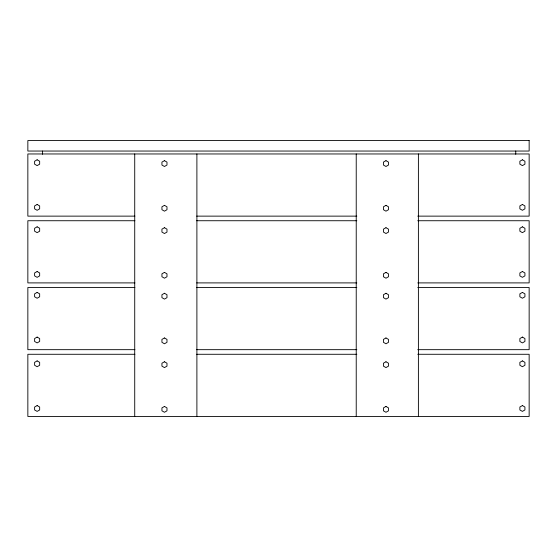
<?xml version="1.0" encoding="UTF-8"?>
<svg xmlns="http://www.w3.org/2000/svg" width="557" height="557" viewBox="0 0 557 557"><rect width="100%" height="100%" fill="white"/><g stroke="black" fill="none" stroke-linecap="round" stroke-linejoin="round"><path stroke-width="0.84" d="M134.898 216.13L27.85 216.13L27.85 153.962L529.15 153.962L529.15 216.13L417.75 216.13M196.691 216.13L356.828 216.13M134.898 220.732L27.85 220.732L27.85 282.9L134.898 282.9M196.691 220.732L356.828 220.732M417.75 220.732L529.15 220.732L529.15 282.9L417.75 282.9M196.691 282.9L356.828 282.9M134.898 287.503L27.85 287.503L27.85 349.671L134.898 349.671M196.691 287.503L356.828 287.503M417.75 287.503L529.15 287.503L529.15 349.671L417.75 349.671M196.691 349.671L356.828 349.671M134.898 354.28L27.85 354.28L27.85 416.448L529.15 416.448L529.15 354.28L417.75 354.28M196.691 354.28L356.828 354.28M515.74 151.044L515.74 154.275M418.398 153.962L418.398 416.448M356.229 153.962L356.229 416.448M196.893 153.962L196.893 416.448M134.724 153.962L134.724 416.448M42.423 151.044L42.423 154.275M37.131 159.789L34.611 161.251L34.611 164.162L37.131 165.617L39.658 164.162L39.658 161.251L37.131 159.789M37.131 204.468L34.611 205.93L34.611 208.84L37.131 210.302L39.658 208.84L39.658 205.93L37.131 204.468M37.131 226.824L34.611 228.279L34.611 231.197L37.131 232.652L39.658 231.197L39.658 228.279L37.131 226.824M164.461 160.66L161.934 162.115L161.934 165.032L164.461 166.487L166.982 165.032L166.982 162.115L164.461 160.66M37.131 271.503L34.611 272.965L34.611 275.875L37.131 277.337L39.658 275.875L39.658 272.965L37.131 271.503M164.461 205.338L161.934 206.8L161.934 209.71L164.461 211.173L166.982 209.71L166.982 206.8L164.461 205.338M37.131 292.404L34.611 293.859L34.611 296.777L37.131 298.232L39.658 296.777L39.658 293.859L37.131 292.404M164.461 227.695L161.934 229.15L161.934 232.067L164.461 233.522L166.982 232.067L166.982 229.15L164.461 227.695M37.131 337.082L34.611 338.538L34.611 341.455L37.131 342.91L39.658 341.455L39.658 338.538L37.131 337.082M164.461 272.373L161.934 273.835L161.934 276.745L164.461 278.201L166.982 276.745L166.982 273.835L164.461 272.373M37.131 360.894L34.611 362.349L34.611 365.267L37.131 366.722L39.658 365.267L39.658 362.349L37.131 360.894M385.966 160.66L383.439 162.115L383.439 165.032L385.966 166.487L388.487 165.032L388.487 162.115L385.966 160.66M164.461 293.274L161.934 294.73L161.934 297.647L164.461 299.102L166.982 297.647L166.982 294.73L164.461 293.274M37.131 405.573L34.611 407.028L34.611 409.945L37.131 411.4L39.658 409.945L39.658 407.028L37.131 405.573M385.966 205.338L383.439 206.8L383.439 209.71L385.966 211.173L388.487 209.71L388.487 206.8L385.966 205.338M164.461 337.953L161.934 339.408L161.934 342.325L164.461 343.78L166.982 342.325L166.982 339.408L164.461 337.953M385.966 227.695L383.439 229.15L383.439 232.067L385.966 233.522L388.487 232.067L388.487 229.15L385.966 227.695M164.461 361.765L161.934 363.22L161.934 366.137L164.461 367.592L166.982 366.137L166.982 363.22L164.461 361.765M522.403 159.789L519.876 161.251L519.876 164.162L522.403 165.617L524.924 164.162L524.924 161.251L522.403 159.789M385.966 272.373L383.439 273.835L383.439 276.745L385.966 278.201L388.487 276.745L388.487 273.835L385.966 272.373M164.461 406.443L161.934 407.898L161.934 410.815L164.461 412.271L166.982 410.815L166.982 407.898L164.461 406.443M522.403 204.468L519.876 205.93L519.876 208.84L522.403 210.302L524.924 208.84L524.924 205.93L522.403 204.468M385.966 293.274L383.439 294.73L383.439 297.647L385.966 299.102L388.487 297.647L388.487 294.73L385.966 293.274M522.403 226.824L519.876 228.279L519.876 231.197L522.403 232.652L524.924 231.197L524.924 228.279L522.403 226.824M385.966 337.953L383.439 339.408L383.439 342.325L385.966 343.78L388.487 342.325L388.487 339.408L385.966 337.953M522.403 271.503L519.876 272.965L519.876 275.875L522.403 277.337L524.924 275.875L524.924 272.965L522.403 271.503M385.966 361.765L383.439 363.22L383.439 366.137L385.966 367.592L388.487 366.137L388.487 363.22L385.966 361.765M522.403 292.404L519.876 293.859L519.876 296.777L522.403 298.232L524.924 296.777L524.924 293.859L522.403 292.404M385.966 406.443L383.439 407.898L383.439 410.815L385.966 412.271L388.487 410.815L388.487 407.898L385.966 406.443M522.403 337.082L519.876 338.538L519.876 341.455L522.403 342.91L524.924 341.455L524.924 338.538L522.403 337.082M522.403 360.894L519.876 362.349L519.876 365.267L522.403 366.722L524.924 365.267L524.924 362.349L522.403 360.894M522.403 405.573L519.876 407.028L519.876 409.945L522.403 411.4L524.924 409.945L524.924 407.028L522.403 405.573M529.15 140.552L27.85 140.552L27.85 151.044L529.15 151.044L529.15 140.552"/></g></svg>
